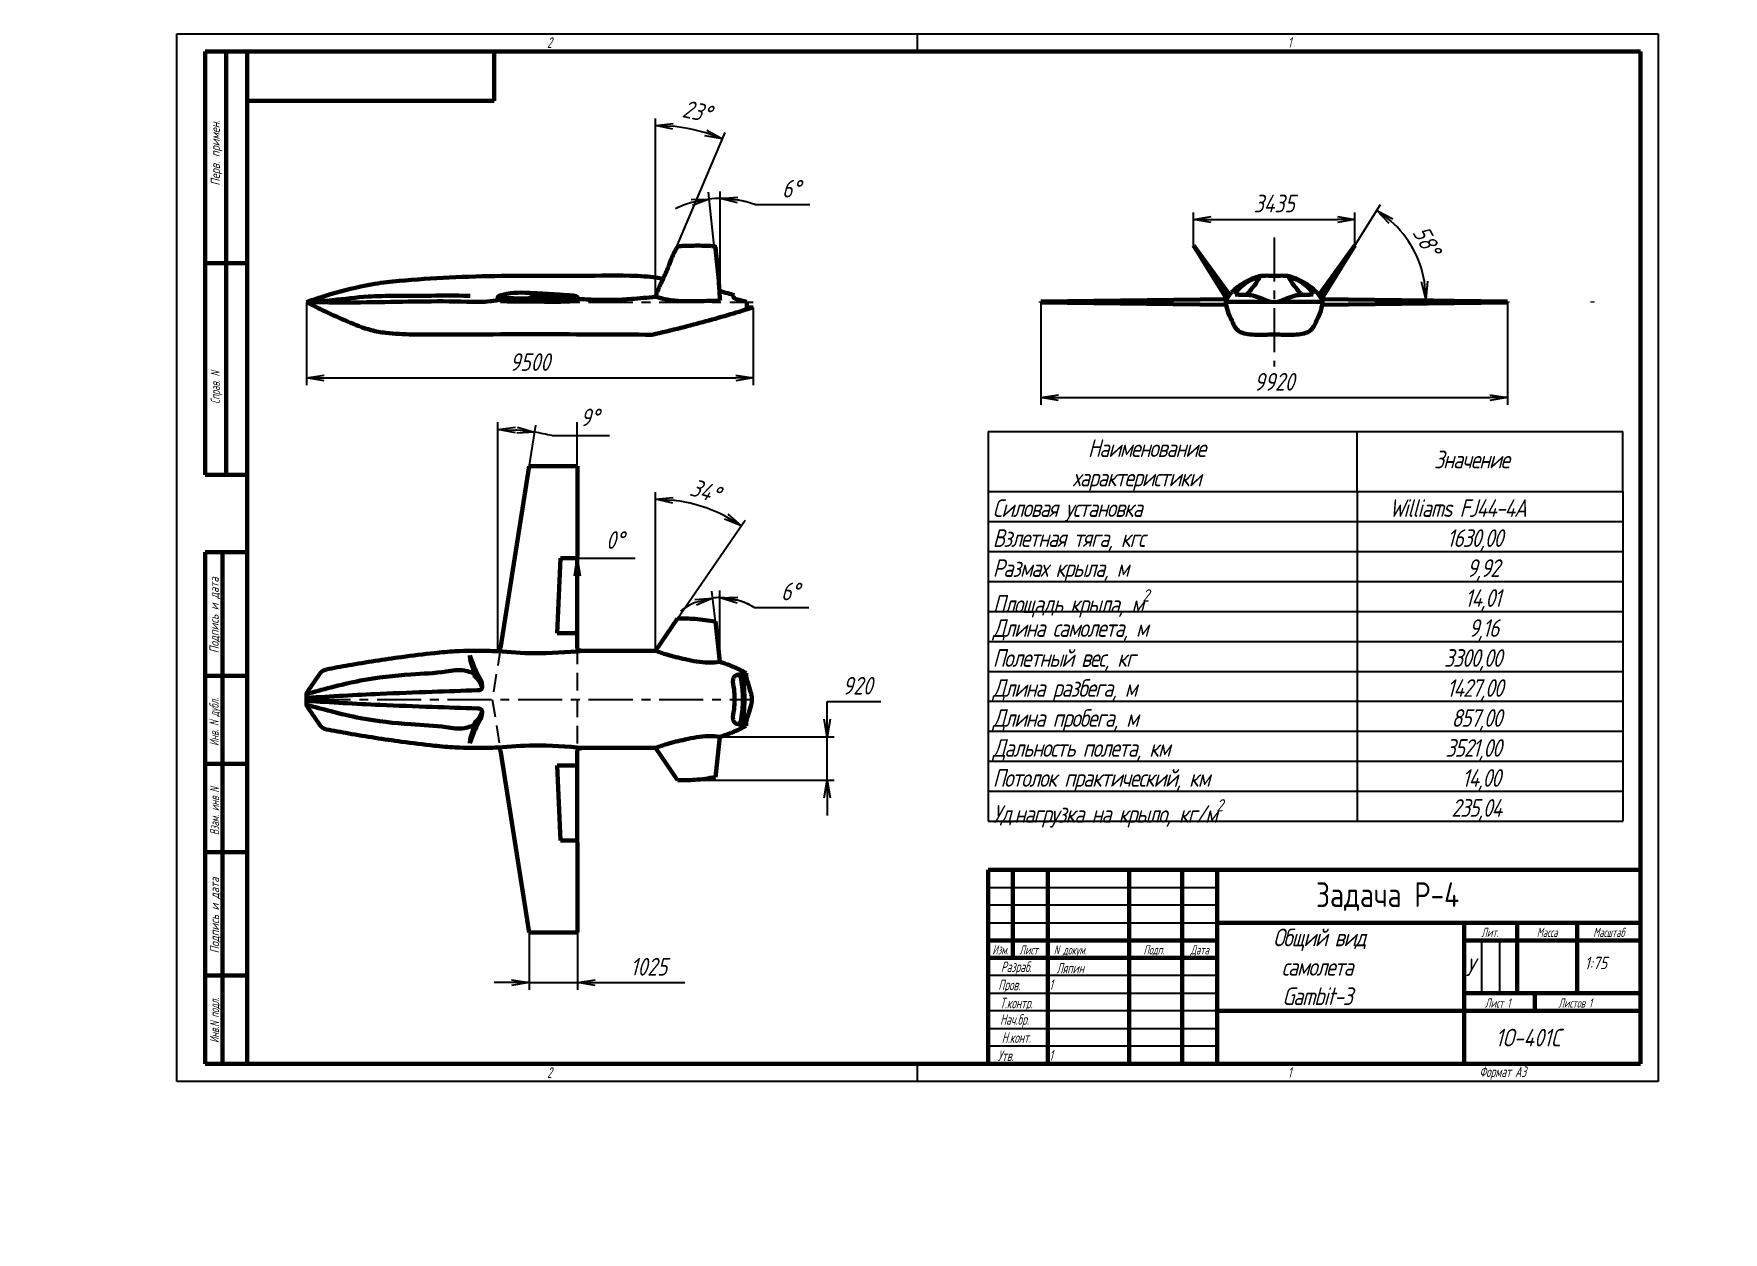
# Model space of a CAD drawing. Header units: millimetres. Extents: x -985956116104 to 1932156, y -552630487266 to 633586.
# Drawn here: x 6009.3 to 6488.3, y 31333.2 to 31673 of the extents above; entities that cross this region are included whole.
import ezdxf
from ezdxf.enums import TextEntityAlignment as Align

# ---------------------------------------------------------------- set-up
doc = ezdxf.new("R2010")
doc.units = ezdxf.units.MM
doc.linetypes.add('CENTER', pattern=[2, 1.25, -0.25, 0.25, -0.25])
doc.linetypes.add('DASHED', pattern=[0.75, 0.5, -0.25])
for name, color, linetype, lineweight in [('_axes (Оси)', 6, 'CENTER', 30), ('_basic (Основной)', 4, 'Continuous', 60), ('_contour (Тонкий)', 7, 'Continuous', 30), ('_inscription (Знаки)', 30, 'Continuous', 80), ('_invisible (Невидимый)', 1, 'DASHED', 30), ('_remote (Тонкий)', 9, 'Continuous', 30), ('_text (Надписи)', 2, 'Continuous', 30)]:
    doc.layers.add(name, color=color, linetype=linetype, lineweight=lineweight)
doc.styles.add('ESKD', font='eskd.shx', dxfattribs={"oblique": 15, "height": 5})
doc.dimstyles.new('ESKD', dxfattribs={"dimtxt": 5, "dimasz": 5, "dimexe": 2, "dimexo": 0, "dimgap": 2, "dimtad": 1, "dimtoh": 1, "dimzin": 12, "dimdsep": 46, "dimtxsty": 'ESKD', "dimblk1": 'OPEN', "dimblk2": 'OPEN', "dimsah": 1, "dimcen": 5, "dimclrd": 256, "dimclre": 256, "dimclrt": 2, "dimadec": 0, "dimazin": 0, "dimtfac": 1, "dimtmove": 0, "dimatfit": 3, "dimldrblk": 'OPEN', "dimfxl": 1, "dimtolj": 1, "dimtzin": 12, "dimlwd": -1, "dimlwe": -1, "dimarcsym": 0})

# ---------------------------------------------------------------- blocks, each defined once
blk = doc.blocks.new('_OPEN')
at = {"color": 0, "linetype": 'ByBlock'}
for p, q in [((-1, 0.167), (0, 0)), ((0, 0), (-1, -0.167)), ((0, 0), (-1, 0))]:
    blk.add_line(p, q, dxfattribs=at)
blk = doc.blocks.new('*D217')
at = {"layer": '_contour (Тонкий)', "transparency": 16777216}
for p, q in [((6163.38, 31547.22), (6163.38, 31522.28)), ((6163.38, 31524.28), (6163.38, 31526.28)), ((6163.38, 31524.28), (6179.74, 31524.28))]:
    blk.add_line(p, q, dxfattribs=at)
for start, end in [(90.0016, 270.0008), (269.9992, 89.9984), (90, 90)]:
    blk.add_arc((6163.38, 31524.28), 0.00000000183, start, end, dxfattribs=at)
at = {"layer": '_contour (Тонкий)', "transparency": 16777216, "xscale": 5, "yscale": 5, "zscale": 5}
for rotation in [90.00040514235904, 89.99959485764096]:
    blk.add_blockref('_OPEN', (6163.38, 31524.28), dxfattribs=dict(at, rotation=rotation))
at = {"layer": '_contour (Тонкий)', "color": 2, "transparency": 16777216, "insert": (6174.06, 31529.44), "char_height": 5, "attachment_point": 5, "style": 'ESKD'}
blk.add_mtext('\\A1;0%%d', dxfattribs=at)
blk = doc.blocks.new('*D218')
at = {"layer": '_contour (Тонкий)', "transparency": 16777216}
for p, q in [((6140.86, 31497.95), (6140.86, 31562.83)), ((6141.58, 31498.79), (6151.6, 31561.98)), ((6156.19, 31559.04), (6172.55, 31559.04))]:
    blk.add_line(p, q, dxfattribs=at)
for start, end in [(85.3004, 85.6968), (76.6941, 80.9972)]:
    blk.add_arc((6140.86, 31494.24), 66.59, start, end, dxfattribs=at)
at = {"layer": '_contour (Тонкий)', "transparency": 16777216, "xscale": 5, "yscale": 5, "zscale": 5}
for p, rotation in [((6140.86, 31560.83), 177.8484128409554), ((6151.28, 31560.01), 353.1488367335483)]:
    blk.add_blockref('_OPEN', p, dxfattribs=dict(at, rotation=rotation))
at = {"layer": '_contour (Тонкий)', "color": 2, "transparency": 16777216, "insert": (6166.87, 31564.21), "char_height": 5, "attachment_point": 5, "style": 'ESKD'}
blk.add_mtext('\\A1;9%%d', dxfattribs=at)
blk = doc.blocks.new('*D219')
at = {"layer": '_contour (Тонкий)', "transparency": 16777216}
for p, q in [((6185.55, 31601.52), (6185.55, 31648.99)), ((6186.77, 31601.28), (6205.3, 31644.98))]:
    blk.add_line(p, q, dxfattribs=at)
blk.add_arc((6185.55, 31598.39), 48.6, 72.9261, 84.1028, dxfattribs=at)
at = {"layer": '_contour (Тонкий)', "transparency": 16777216, "xscale": 5, "yscale": 5, "zscale": 5}
for p, rotation in [((6185.55, 31646.99), 177.051391030874), ((6204.52, 31643.14), 339.9774989524597)]:
    blk.add_blockref('_OPEN', p, dxfattribs=dict(at, rotation=rotation))
at = {"layer": '_contour (Тонкий)', "color": 2, "transparency": 16777216, "insert": (6197.25, 31651), "char_height": 5, "attachment_point": 5, "rotation": 347.4613, "style": 'ESKD'}
blk.add_mtext('\\A1;23%%d', dxfattribs=at)
blk = doc.blocks.new('*D220')
at = {"layer": '_contour (Тонкий)', "transparency": 16777216}
for p, q in [((6203.64, 31599.35), (6200.54, 31628.1)), ((6203.85, 31599.36), (6203.85, 31628.28)), ((6213.7, 31624.55), (6229.33, 31624.55))]:
    blk.add_line(p, q, dxfattribs=at)
for start, end in [(106.0581, 115.9646), (90, 96.1516), (70.112, 90), (70.187, 80.0935)]:
    blk.add_arc((6203.85, 31597.33), 28.95, start, end, dxfattribs=at)
at = {"layer": 'Defpoints', "color": 0, "transparency": 16777216}
for p in [(6201.78, 31626.21), (6203.64, 31599.35), (6203.85, 31599.36), (6203.85, 31597.33)]:
    blk.add_point(p, dxfattribs=at)
at = {"layer": '_contour (Тонкий)', "transparency": 16777216, "xscale": 5, "yscale": 5, "zscale": 5}
for p, rotation in [((6200.75, 31626.11), 11.10482614831638), ((6203.85, 31626.28), 175.0467579826774)]:
    blk.add_blockref('_OPEN', p, dxfattribs=dict(at, rotation=rotation))
at = {"layer": '_contour (Тонкий)', "color": 2, "transparency": 16777216, "insert": (6224.02, 31629.05), "char_height": 5, "attachment_point": 5, "style": 'ESKD'}
blk.add_mtext('\\A1;6°', dxfattribs=at)
blk = doc.blocks.new('*D341')
at = {"layer": '_contour (Тонкий)', "transparency": 16777216}
for p, q in [((7032.97, 31540.06), (7032.97, 31515.12)), ((7032.97, 31517.12), (7032.97, 31519.12)), ((7032.97, 31517.12), (7049.34, 31517.12))]:
    blk.add_line(p, q, dxfattribs=at)
for start, end in [(90.0016, 270.0008), (269.9992, 89.9984), (90, 90)]:
    blk.add_arc((7032.97, 31517.12), 0.00000000183, start, end, dxfattribs=at)
at = {"layer": '_contour (Тонкий)', "transparency": 16777216, "xscale": 5, "yscale": 5, "zscale": 5}
for rotation in [90.00040514235904, 89.99959485764096]:
    blk.add_blockref('_OPEN', (7032.97, 31517.12), dxfattribs=dict(at, rotation=rotation))
at = {"layer": '_contour (Тонкий)', "color": 2, "transparency": 16777216, "insert": (7043.66, 31522.29), "char_height": 5, "attachment_point": 5, "style": 'ESKD'}
blk.add_mtext('\\A1;0%%d', dxfattribs=at)
blk = doc.blocks.new('*D683')
at = {"layer": '_contour (Тонкий)', "transparency": 16777216}
for p, q in [((6086.59, 31596.93), (6086.59, 31573.4)), ((6213.28, 31595.4), (6213.28, 31573.4)), ((6091.59, 31575.4), (6208.28, 31575.4))]:
    blk.add_line(p, q, dxfattribs=at)
at = {"layer": 'Defpoints', "color": 0, "transparency": 16777216}
for p in [(6086.59, 31596.93), (6213.28, 31595.4), (6213.28, 31575.4)]:
    blk.add_point(p, dxfattribs=at)
at = {"layer": '_contour (Тонкий)', "transparency": 16777216, "xscale": 5, "yscale": 5, "zscale": 5, "rotation": 180}
blk.add_blockref('_OPEN', (6086.59, 31575.4), dxfattribs=at)
at = {"layer": '_contour (Тонкий)', "transparency": 16777216, "xscale": 5, "yscale": 5, "zscale": 5}
blk.add_blockref('_OPEN', (6213.28, 31575.4), dxfattribs=at)
at = {"layer": '_contour (Тонкий)', "color": 2, "transparency": 16777216, "insert": (6149.93, 31579.9), "char_height": 5, "attachment_point": 5, "style": 'ESKD'}
blk.add_mtext('\\A1;9500', dxfattribs=at)
blk = doc.blocks.new('*D684')
at = {"layer": '_contour (Тонкий)', "transparency": 16777216}
for p, q in [((6149.76, 31418.16), (6149.76, 31401.98)), ((6163.43, 31418.19), (6163.43, 31401.98)), ((6144.76, 31403.98), (6139.76, 31403.98)), ((6149.76, 31403.98), (6163.43, 31403.98)), ((6168.43, 31403.98), (6193.87, 31403.98))]:
    blk.add_line(p, q, dxfattribs=at)
at = {"layer": 'Defpoints', "color": 0, "transparency": 16777216}
for p in [(6149.76, 31418.16), (6163.43, 31418.19), (6163.43, 31403.98)]:
    blk.add_point(p, dxfattribs=at)
at = {"layer": '_contour (Тонкий)', "transparency": 16777216, "xscale": 5, "yscale": 5, "zscale": 5}
blk.add_blockref('_OPEN', (6149.76, 31403.98), dxfattribs=at)
at = {"layer": '_contour (Тонкий)', "transparency": 16777216, "xscale": 5, "yscale": 5, "zscale": 5, "rotation": 180}
blk.add_blockref('_OPEN', (6163.43, 31403.98), dxfattribs=at)
at = {"layer": '_contour (Тонкий)', "color": 2, "transparency": 16777216, "insert": (6183.65, 31408.48), "char_height": 5, "attachment_point": 5, "style": 'ESKD'}
blk.add_mtext('\\A1;1025', dxfattribs=at)
blk = doc.blocks.new('*D685')
at = {"layer": '_contour (Тонкий)', "transparency": 16777216}
for p, q in [((6294.83, 31596.82), (6294.83, 31567.81)), ((6427.07, 31596.82), (6427.07, 31567.81)), ((6299.83, 31569.81), (6422.07, 31569.81))]:
    blk.add_line(p, q, dxfattribs=at)
at = {"layer": 'Defpoints', "color": 0, "transparency": 16777216}
for p in [(6294.83, 31596.82), (6427.07, 31596.82), (6427.07, 31569.81)]:
    blk.add_point(p, dxfattribs=at)
at = {"layer": '_contour (Тонкий)', "transparency": 16777216, "xscale": 5, "yscale": 5, "zscale": 5, "rotation": 180}
blk.add_blockref('_OPEN', (6294.83, 31569.81), dxfattribs=at)
at = {"layer": '_contour (Тонкий)', "transparency": 16777216, "xscale": 5, "yscale": 5, "zscale": 5}
blk.add_blockref('_OPEN', (6427.07, 31569.81), dxfattribs=at)
at = {"layer": '_contour (Тонкий)', "color": 2, "transparency": 16777216, "insert": (6360.95, 31574.31), "char_height": 5, "attachment_point": 5, "style": 'ESKD'}
blk.add_mtext('\\A1;9920', dxfattribs=at)
blk = doc.blocks.new('*D686')
at = {"layer": '_contour (Тонкий)', "transparency": 16777216}
for p, q in [((6234.19, 31478.65), (6234.19, 31483.65)), ((6234.19, 31483.65), (6249.46, 31483.65)), ((6203.82, 31473.65), (6236.19, 31473.65)), ((6234.19, 31461.37), (6234.19, 31473.65)), ((6191.82, 31461.37), (6236.19, 31461.37)), ((6234.19, 31456.37), (6234.19, 31451.37))]:
    blk.add_line(p, q, dxfattribs=at)
at = {"layer": 'Defpoints', "color": 0, "transparency": 16777216}
for p in [(6203.82, 31473.65), (6234.19, 31473.65), (6191.82, 31461.37)]:
    blk.add_point(p, dxfattribs=at)
at = {"layer": '_contour (Тонкий)', "transparency": 16777216, "xscale": 5, "yscale": 5, "zscale": 5}
for p, rotation in [((6234.19, 31473.65), 270), ((6234.19, 31461.37), 90)]:
    blk.add_blockref('_OPEN', p, dxfattribs=dict(at, rotation=rotation))
at = {"layer": '_contour (Тонкий)', "color": 2, "transparency": 16777216, "insert": (6242.83, 31488.15), "char_height": 5, "attachment_point": 5, "style": 'ESKD'}
blk.add_mtext('\\A1;920', dxfattribs=at)
blk = doc.blocks.new('*D687')
at = {"layer": '_contour (Тонкий)', "transparency": 16777216}
for p, q in [((6185.55, 31514.58), (6185.55, 31543.01)), ((6191.82, 31507.19), (6211, 31535.12))]:
    blk.add_line(p, q, dxfattribs=at)
blk.add_arc((6185.55, 31498.04), 42.97, 62.202, 83.3295, dxfattribs=at)
at = {"layer": 'Defpoints', "color": 0, "transparency": 16777216}
for p in [(6202.32, 31537.6), (6185.55, 31514.58), (6191.82, 31507.19), (6185.55, 31498.04), (6185.55, 31498.04)]:
    blk.add_point(p, dxfattribs=at)
at = {"layer": '_contour (Тонкий)', "transparency": 16777216, "xscale": 5, "yscale": 5, "zscale": 5}
for p, rotation in [((6185.55, 31541.01), 176.664755115369), ((6209.86, 31533.47), 328.8667090863129)]:
    blk.add_blockref('_OPEN', p, dxfattribs=dict(at, rotation=rotation))
at = {"layer": '_contour (Тонкий)', "color": 2, "transparency": 16777216, "insert": (6199.61, 31543.38), "char_height": 5, "attachment_point": 5, "rotation": 342.7657, "style": 'ESKD'}
blk.add_mtext('\\A1;34°', dxfattribs=at)
blk = doc.blocks.new('*D688')
at = {"layer": '_contour (Тонкий)', "transparency": 16777216}
for p, q in [((6202.52, 31506.32), (6201.54, 31514.98)), ((6203.82, 31509.45), (6203.82, 31515.11)), ((6213.43, 31510.37), (6229.06, 31510.37))]:
    blk.add_line(p, q, dxfattribs=at)
for start, end in [(90, 96.4808), (58.1211, 90), (58.431, 74.2155), (112.2653, 128.0497)]:
    blk.add_arc((6203.82, 31494.91), 18.21, start, end, dxfattribs=at)
at = {"layer": 'Defpoints', "color": 0, "transparency": 16777216}
for p in [(6202.45, 31513.06), (6203.82, 31509.45), (6202.52, 31506.32), (6203.82, 31494.91), (6203.82, 31494.91)]:
    blk.add_point(p, dxfattribs=at)
at = {"layer": '_contour (Тонкий)', "transparency": 16777216, "xscale": 5, "yscale": 5, "zscale": 5}
for p, rotation in [((6201.76, 31513), 14.37300860072136), ((6203.82, 31513.11), 172.1077539613863)]:
    blk.add_blockref('_OPEN', p, dxfattribs=dict(at, rotation=rotation))
at = {"layer": '_contour (Тонкий)', "color": 2, "transparency": 16777216, "insert": (6223.75, 31514.87), "char_height": 5, "attachment_point": 5, "style": 'ESKD'}
blk.add_mtext('\\A1;6°', dxfattribs=at)
blk = doc.blocks.new('*D712')
at = {"layer": '_contour (Тонкий)', "transparency": 16777216}
for p, q in [((6383.86, 31612.92), (6391.12, 31624.56)), ((6393.49, 31597.78), (6405.98, 31597.78))]:
    blk.add_line(p, q, dxfattribs=at)
blk.add_arc((6374.4, 31597.78), 29.58, 9.6978, 48.3275, dxfattribs=at)
at = {"layer": 'Defpoints', "color": 0, "transparency": 16777216}
for p in [(6383.86, 31612.92), (6402.31, 31607.57), (6374.4, 31597.78), (6374.4, 31597.78), (6393.49, 31597.78)]:
    blk.add_point(p, dxfattribs=at)
at = {"layer": '_contour (Тонкий)', "transparency": 16777216, "xscale": 5, "yscale": 5, "zscale": 5}
for p, rotation in [((6390.06, 31622.87), 143.1764021707208), ((6403.98, 31597.78), 274.8489053676427)]:
    blk.add_blockref('_OPEN', p, dxfattribs=dict(at, rotation=rotation))
at = {"layer": '_contour (Тонкий)', "color": 2, "transparency": 16777216, "insert": (6404.2, 31614.3), "char_height": 5, "attachment_point": 5, "rotation": 299.0127, "style": 'ESKD'}
blk.add_mtext('\\A1;58°', dxfattribs=at)
blk = doc.blocks.new('*D713')
at = {"layer": '_contour (Тонкий)', "transparency": 16777216}
for p, q in [((6338.05, 31612.92), (6338.05, 31622.34)), ((6383.86, 31612.92), (6383.86, 31622.34)), ((6343.05, 31620.34), (6378.86, 31620.34))]:
    blk.add_line(p, q, dxfattribs=at)
at = {"layer": 'Defpoints', "color": 0, "transparency": 16777216}
for p in [(6383.86, 31620.34), (6338.05, 31612.92), (6383.86, 31612.92)]:
    blk.add_point(p, dxfattribs=at)
at = {"layer": '_contour (Тонкий)', "transparency": 16777216, "xscale": 5, "yscale": 5, "zscale": 5, "rotation": 180}
blk.add_blockref('_OPEN', (6338.05, 31620.34), dxfattribs=at)
at = {"layer": '_contour (Тонкий)', "transparency": 16777216, "xscale": 5, "yscale": 5, "zscale": 5}
blk.add_blockref('_OPEN', (6383.86, 31620.34), dxfattribs=at)
at = {"layer": '_contour (Тонкий)', "color": 2, "transparency": 16777216, "insert": (6360.95, 31624.84), "char_height": 5, "attachment_point": 5, "style": 'ESKD'}
blk.add_mtext('\\A1;3435', dxfattribs=at)

msp = doc.modelspace()

# ---------------------------------------------------------------- linework, layer by layer
at = {"layer": '_axes (Оси)', "ltscale": 10, "transparency": 33554687}
for p, q in [((6360.952, 31615.206), (6360.952, 31578.649)), ((6086.588, 31596.927), (6213.279, 31596.927)), ((6086.588, 31484.279), (6212.897, 31484.279))]:
    msp.add_line(p, q, dxfattribs=at)
at = {"layer": '_basic (Основной)', "transparency": 33554687}
for p, q in [((6057.824, 31667.965), (6069.824, 31667.965)), ((6057.824, 31547.965), (6057.824, 31667.965)), ((6063.824, 31667.965), (6063.824, 31547.965)), ((6069.824, 31380.965), (6069.824, 31667.965)), ((6069.824, 31667.965), (6464.824, 31667.965)), ((6139.824, 31653.965), (6139.824, 31667.965)), ((6464.824, 31667.965), (6464.824, 31380.965)), ((6069.824, 31653.965), (6139.824, 31653.965)), ((6347.502, 31597.776), (6338.046, 31612.924)), ((6348.241, 31598.932), (6338.046, 31612.924)), ((6373.664, 31598.932), (6383.859, 31612.924)), ((6374.403, 31597.776), (6383.859, 31612.924)), ((6057.824, 31607.965), (6069.824, 31607.965)), ((6149.872, 31597.892), (6140.772, 31598.123)), ((6211.408, 31596.967), (6211.408, 31595.401)), ((6211.408, 31595.401), (6213.279, 31595.401)), ((6347.502, 31597.776), (6294.835, 31597.062)), ((6294.835, 31597.062), (6294.835, 31596.824)), ((6347.366, 31596.11), (6294.835, 31596.824)), ((6319.004, 31597.062), (6319.007, 31596.824)), ((6374.403, 31597.776), (6427.07, 31597.062)), ((6374.538, 31596.11), (6427.07, 31596.824)), ((6427.07, 31597.062), (6427.073, 31596.825)), ((6451.239, 31597.062), (6451.236, 31596.824)), ((6141.584, 31498.788), (6149.761, 31550.397)), ((6149.761, 31550.397), (6163.429, 31550.397)), ((6163.429, 31550.397), (6163.331, 31499.275)), ((6057.824, 31547.965), (6069.824, 31547.965)), ((6069.824, 31525.965), (6057.824, 31525.965)), ((6057.824, 31380.965), (6057.824, 31525.965)), ((6062.824, 31525.965), (6062.824, 31380.965)), ((6157.68, 31503.025), (6158.646, 31524.287)), ((6158.646, 31524.287), (6163.379, 31524.278)), ((6185.545, 31498.04), (6191.823, 31507.186)), ((6163.338, 31503.025), (6157.68, 31503.025)), ((6202.521, 31506.324), (6203.818, 31494.906)), ((6164.953, 31498.04), (6185.545, 31498.04)), ((6057.824, 31490.965), (6069.824, 31490.965)), ((6086.964, 31486.625), (6090.293, 31491.415)), ((6086.964, 31481.933), (6090.293, 31477.143)), ((6202.521, 31462.234), (6203.818, 31473.652)), ((6141.584, 31469.77), (6149.761, 31418.161)), ((6163.429, 31418.161), (6163.331, 31469.283)), ((6164.953, 31470.518), (6185.545, 31470.518)), ((6185.545, 31470.518), (6191.823, 31461.372)), ((6069.824, 31465.965), (6057.824, 31465.965)), ((6163.338, 31465.533), (6157.68, 31465.533)), ((6157.68, 31465.533), (6158.646, 31444.271)), ((6057.824, 31440.965), (6069.824, 31440.965)), ((6158.646, 31444.271), (6163.379, 31444.28)), ((6344.824, 31380.965), (6344.824, 31435.965)), ((6149.761, 31418.161), (6163.429, 31418.161)), ((6069.824, 31405.965), (6057.824, 31405.965)), ((6057.824, 31380.965), (6069.824, 31380.965)), ((6464.824, 31380.965), (6069.824, 31380.965))]:
    msp.add_line(p, q, dxfattribs=at)
at = {"layer": '_basic (Основной)', "linetype": 'Continuous', "transparency": 33554687}
for p, q in [((6279.824, 31435.965), (6464.824, 31435.965)), ((6279.824, 31380.965), (6279.824, 31435.965)), ((6286.824, 31410.965), (6286.824, 31435.965)), ((6296.824, 31435.965), (6296.824, 31380.965)), ((6319.824, 31380.965), (6319.824, 31435.965)), ((6334.824, 31435.965), (6334.824, 31380.965)), ((6464.824, 31420.965), (6344.824, 31420.965)), ((6414.824, 31420.965), (6414.824, 31380.965)), ((6429.824, 31420.965), (6429.824, 31400.965)), ((6446.824, 31400.965), (6446.824, 31420.965)), ((6344.824, 31415.965), (6279.824, 31415.965)), ((6414.824, 31415.965), (6464.824, 31415.965)), ((6279.824, 31410.965), (6344.824, 31410.965)), ((6464.824, 31400.965), (6414.824, 31400.965)), ((6434.824, 31395.965), (6434.824, 31400.965)), ((6344.824, 31395.965), (6464.824, 31395.965))]:
    msp.add_line(p, q, dxfattribs=at)
at = {"layer": '_basic (Основной)', "transparency": 33554687}
for points, start_tangent, end_tangent in [([(6191.606, 31612.324), (6191.735, 31612.498), (6192.064, 31612.678), (6192.49, 31612.756), (6193.245, 31612.816)], (0.0072586, 0.0113902), (0.0133298, 0.0008556)), ([(6193.245, 31612.816), (6196.287, 31612.894), (6201.195, 31612.817), (6202.192, 31612.756)], (0.0133262, 0.0004088), (0.0133058, -0.0008612)), ([(6202.192, 31612.756), (6202.28, 31612.744), (6202.42, 31612.681), (6202.555, 31612.442), (6202.616, 31612.061), (6203.257, 31605.771)], (0.0132621, -0.0011849), (0.0013786, -0.0133277)), ([(6185.548, 31598.394), (6186.813, 31601.627), (6187.733, 31603.548), (6189.173, 31606.927), (6190.973, 31611.157), (6191.606, 31612.324)], (0.0045411, 0.0125547), (0.0064888, 0.0116566)), ([(6086.588, 31596.927), (6090.578, 31598.24), (6101.968, 31601.306), (6105.957, 31602.06), (6112.842, 31602.911), (6127.082, 31603.862), (6141.858, 31604.326), (6166.34, 31604.374), (6182.429, 31604.204), (6185.665, 31603.888), (6187.733, 31603.548)], (0.0126451, 0.0042251), (0.0131345, -0.0023195)), ([(6203.257, 31605.771), (6203.532, 31602.089), (6203.855, 31597.325)], (0.0010151, -0.0132947), (0.000875, -0.0133047)), ([(6360.952, 31604.349), (6358.746, 31604.396), (6357.169, 31604.314), (6355.338, 31603.805), (6352.976, 31602.741), (6351.103, 31601.546), (6349.438, 31600.237), (6348.881, 31599.693)], (-0.0133078, 0.0003865), (-0.0094102, -0.0094586)), ([(6349.889, 31599.017), (6350.323, 31599.766), (6351.901, 31601.539), (6353.774, 31602.82), (6356.87, 31603.983)], (0.0064351, 0.011696), (0.0128312, 0.0039545)), ([(6356.87, 31603.983), (6356.338, 31603.076), (6355.245, 31601.526), (6353.577, 31599.549), (6353.026, 31598.976)], (-0.0066046, -0.01159), (-0.0093108, -0.0095463)), ([(6360.952, 31604.349), (6363.159, 31604.396), (6364.735, 31604.314), (6366.567, 31603.805), (6368.929, 31602.741), (6370.801, 31601.546), (6372.467, 31600.237), (6373.023, 31599.693)], (0.0133078, 0.0003865), (0.0094102, -0.0094586)), ([(6372.015, 31599.017), (6371.582, 31599.766), (6370.004, 31601.539), (6368.131, 31602.82), (6365.034, 31603.983)], (-0.0064351, 0.011696), (-0.0128312, 0.0039545)), ([(6365.034, 31603.983), (6365.567, 31603.076), (6366.66, 31601.526), (6368.328, 31599.549), (6368.879, 31598.976)], (0.0066046, -0.01159), (0.0093108, -0.0095463)), ([(6087.085, 31596.918), (6093.999, 31597.465), (6104.044, 31598.468), (6111.91, 31598.665), (6120.602, 31598.715), (6131.119, 31598.715), (6133.045, 31598.687)], (0.0133011, 0.0009312), (0.0133316, -0.0002145)), ([(6141.322, 31597.51), (6140.966, 31597.698), (6140.774, 31598.161), (6141.077, 31598.584), (6141.901, 31598.881)], (-0.0126543, 0.0047526), (0.0131356, 0.0027124)), ([(6141.901, 31598.881), (6143.379, 31599.223), (6151.943, 31599.408), (6158.279, 31599.027), (6162.178, 31598.746), (6163.184, 31598.5), (6163.513, 31598.2), (6163.564, 31597.792)], (0.012959, 0.0032166), (-0.0003051, -0.0140792)), ([(6149.872, 31597.892), (6149.896, 31598.154), (6150.383, 31598.294), (6151.31, 31598.324), (6153.977, 31598.375), (6157.617, 31598.396), (6161.135, 31598.199), (6163.564, 31597.792)], (-0.0008663, 0.0149123), (0.0131068, -0.0024815)), ([(6163.564, 31597.792), (6168.378, 31597.553), (6178.741, 31597.799), (6185.548, 31598.394)], (0.0133123, -0.0007878), (0.0132714, 0.0012737)), ([(6185.548, 31598.394), (6189.925, 31597.45), (6197.772, 31597.177), (6203.855, 31597.325)], (0.0129754, -0.0032363), (0.013308, 0.0003363)), ([(6203.677, 31600.004), (6206.018, 31599.411), (6207.979, 31598.84)], (0.0129576, -0.0031547), (0.0127745, -0.0038275)), ([(6207.979, 31598.84), (6207.713, 31598.668), (6207.609, 31598.399), (6207.756, 31598.087), (6208.429, 31597.775), (6211.408, 31596.967)], (-0.012341, -0.0058464), (0.0126166, -0.003504)), ([(6348.881, 31599.693), (6348.445, 31599.194), (6347.74, 31598.142), (6347.473, 31597.705), (6347.35, 31597.45), (6347.267, 31597.241), (6347.248, 31597.171), (6347.238, 31597.018)], (-0.0090439, -0.0098324), (-0.0000059, -0.0134333)), ([(6359.888, 31596.934), (6357.186, 31597.972), (6354.879, 31598.741), (6353.005, 31598.977), (6352.039, 31598.997), (6349.889, 31599.017)], (-0.0124356, 0.0047622), (-0.013335, 0.0001234)), ([(6362.017, 31596.934), (6364.719, 31597.972), (6367.026, 31598.741), (6368.9, 31598.977), (6369.866, 31598.997), (6372.015, 31599.017)], (0.0124356, 0.0047622), (0.013335, 0.0001234)), ([(6373.023, 31599.693), (6373.46, 31599.194), (6374.164, 31598.142), (6374.431, 31597.705), (6374.554, 31597.45), (6374.638, 31597.241), (6374.657, 31597.171), (6374.666, 31597.018)], (0.0090439, -0.0098324), (0.0000059, -0.0134333)), ([(6086.588, 31596.927), (6091.106, 31596.846), (6105.545, 31596.87), (6132.014, 31597.023), (6137.86, 31597.048), (6141.322, 31597.51)], (0.0133305, -0.0002658), (0.013194, 0.0020903)), ([(6086.588, 31596.927), (6091.945, 31594.239), (6098.248, 31591.394), (6104.917, 31588.955), (6109.066, 31588.183), (6116.752, 31587.736), (6135.271, 31587.733), (6169.608, 31587.731), (6184.584, 31587.649)], (0.01187, -0.0060854), (0.0133329, -0.0000774)), ([(6141.322, 31597.51), (6142.307, 31597.254), (6144.923, 31597.049), (6149.512, 31597.049), (6158.589, 31597.023), (6162.076, 31597.126), (6163.281, 31597.433), (6163.564, 31597.792)], (0.0128483, -0.0036629), (0.007588, 0.0114414)), ([(6149.872, 31597.892), (6149.907, 31597.753), (6150.083, 31597.676), (6150.798, 31597.61), (6152.348, 31597.588), (6155.857, 31597.577), (6158.98, 31597.588), (6161.949, 31597.643), (6163.564, 31597.792)], (0.0012693, -0.0145148), (0.0132678, 0.0014042)), ([(6213.279, 31595.401), (6206.837, 31593.463), (6192.766, 31589.602), (6184.584, 31587.649)], (-0.0127585, -0.0038719), (-0.0129853, -0.0030296)), ([(6360.952, 31587.72), (6358.903, 31587.663), (6355.94, 31587.644), (6353.505, 31587.833), (6351.448, 31588.38), (6350.089, 31589.511), (6348.937, 31591.643), (6347.767, 31594.34), (6347.238, 31597.018)], (-0.0133227, -0.0003795), (-0.0018729, 0.0133128)), ([(6360.952, 31596.927), (6347.238, 31597.018)], (-0.013333, 0.0000884), (-0.013333, 0.0000884)), ([(6360.952, 31587.72), (6363.002, 31587.663), (6365.965, 31587.644), (6368.4, 31587.833), (6370.457, 31588.38), (6371.816, 31589.511), (6372.968, 31591.643), (6374.138, 31594.34), (6374.666, 31597.018)], (0.0133227, -0.0003795), (0.0018729, 0.0133128)), ([(6360.952, 31596.927), (6374.666, 31597.018)], (0.013333, 0.0000884), (0.013333, 0.0000884)), ([(6191.823, 31507.186), (6196.71, 31507.083), (6202.521, 31506.324)], (0.0133553, 0.0000493), (0.0131911, -0.002122)), ([(6092.197, 31492.778), (6098.563, 31493.945), (6113.574, 31496.277), (6122.846, 31497.412), (6128.879, 31497.916), (6137.867, 31498.011), (6140.863, 31497.948)], (0.0131069, 0.0024479), (0.0133285, -0.0003012)), ([(6140.863, 31497.948), (6141.141, 31498.058), (6141.584, 31498.788)], (0.0131022, 0.0040809), (0.0048894, 0.0137975)), ([(6140.863, 31497.948), (6151.103, 31497.334), (6164.953, 31498.04)], (0.013308, -0.0011119), (0.0133179, 0.0011036)), ([(6163.331, 31499.275), (6163.363, 31498.811), (6163.713, 31498.326), (6164.397, 31498.104), (6164.953, 31498.04)], (-0.0004232, -0.0135429), (0.0131781, -0.0013064)), ([(6185.545, 31498.04), (6188.714, 31496.97), (6193.984, 31495.664), (6200.498, 31494.695), (6203.818, 31494.906)], (0.0125789, -0.0044693), (0.0133202, 0.0013187)), ([(6086.619, 31485.793), (6093.458, 31487.634), (6101.942, 31489.589), (6116.215, 31491.341), (6126.209, 31492.161), (6131.349, 31492.456), (6133.192, 31491.956), (6134.101, 31491.683)], (0.0128591, 0.0035255), (0.0127663, -0.0037812)), ([(6090.293, 31491.415), (6090.65, 31491.882), (6091.215, 31492.36), (6092.197, 31492.778)], (0.0077058, 0.0108965), (0.012748, 0.0043182)), ([(6135.08, 31486.869), (6135.674, 31486.901), (6136.24, 31487.236), (6136.372, 31487.986), (6136.275, 31488.993), (6135.483, 31490.745), (6132.91, 31496.692)], (0.0132508, -0.0004416), (-0.004682, 0.0123751)), ([(6134.101, 31491.683), (6133.829, 31492.891), (6133.101, 31495.164), (6132.91, 31496.692)], (-0.0025808, 0.0130956), (-0.0010512, 0.0133679)), ([(6203.818, 31494.906), (6207.371, 31493.634), (6211.272, 31491.746)], (0.0126807, -0.0041902), (0.011855, -0.0061582)), ([(6136.359, 31487.576), (6135.967, 31488.706), (6135.034, 31490.07), (6134.352, 31490.797), (6134.101, 31491.683)], (-0.0038747, 0.0128046), (-0.0021902, 0.0136637)), ([(6207.926, 31484.279), (6207.81, 31487.159), (6207.577, 31489.997), (6207.926, 31490.788), (6208.834, 31491.254), (6209.37, 31491.37), (6211.272, 31491.746)], (0.0001595, 0.0133518), (0.0131314, 0.0026102)), ([(6210.278, 31484.279), (6210.278, 31485.949), (6210.068, 31488.438), (6209.489, 31491.394)], (0.0001699, 0.0133336), (-0.0028901, 0.0130293)), ([(6210.743, 31484.279), (6210.697, 31486.647), (6210.464, 31489.067), (6209.986, 31491.491)], (-0.0000801, 0.0133338), (-0.002863, 0.0130337)), ([(6211.272, 31491.746), (6211.277, 31490.757), (6211.709, 31489.074), (6212.49, 31486.46), (6212.778, 31485.393), (6212.897, 31484.597), (6212.897, 31484.279)], (-0.0005373, -0.0134082), (-0.0002544, -0.013346)), ([(6086.588, 31484.279), (6086.588, 31485.115), (6086.588, 31485.606), (6086.964, 31486.625)], (0.0002331, 0.0132917), (0.0062527, 0.0122164)), ([(6086.588, 31484.279), (6086.588, 31483.443), (6086.588, 31482.952), (6086.964, 31481.933)], (0.0002331, -0.0132917), (0.0062527, -0.0122164)), ([(6135.08, 31486.869), (6122.206, 31486.415), (6107.459, 31485.849), (6086.593, 31484.702)], (-0.0133249, -0.0004699), (-0.0133102, -0.0007959)), ([(6135.08, 31481.689), (6122.206, 31482.143), (6107.459, 31482.709), (6086.593, 31483.856)], (-0.0133249, 0.0004699), (-0.0133102, 0.0007959)), ([(6207.926, 31484.279), (6207.81, 31481.399), (6207.577, 31478.561), (6207.926, 31477.769), (6208.834, 31477.304), (6209.37, 31477.188), (6211.272, 31476.812)], (0.0001595, -0.0133518), (0.0131314, -0.0026102)), ([(6210.278, 31484.279), (6210.278, 31482.609), (6210.068, 31480.12), (6209.489, 31477.164)], (0.0001699, -0.0133336), (-0.0028901, -0.0130293)), ([(6210.743, 31484.279), (6210.697, 31481.911), (6210.464, 31479.491), (6209.986, 31477.067)], (-0.0000801, -0.0133338), (-0.002863, -0.0130337)), ([(6211.272, 31476.812), (6211.277, 31477.801), (6211.709, 31479.484), (6212.49, 31482.097), (6212.778, 31483.165), (6212.897, 31483.961), (6212.897, 31484.279)], (-0.0005373, 0.0134082), (-0.0002544, 0.013346)), ([(6086.619, 31482.765), (6093.458, 31480.924), (6101.942, 31478.969), (6116.215, 31477.217), (6126.209, 31476.397), (6131.349, 31476.102), (6133.192, 31476.602), (6134.101, 31476.875)], (0.0128591, -0.0035255), (0.0127663, 0.0037812)), ([(6135.08, 31481.689), (6135.674, 31481.657), (6136.24, 31481.322), (6136.372, 31480.572), (6136.275, 31479.565), (6135.483, 31477.813), (6132.91, 31471.866)], (0.0132508, 0.0004416), (-0.004682, -0.0123751)), ([(6136.359, 31480.982), (6135.967, 31479.852), (6135.034, 31478.488), (6134.352, 31477.761), (6134.101, 31476.875)], (-0.0038747, -0.0128046), (-0.0021902, -0.0136637)), ([(6090.293, 31477.143), (6090.65, 31476.676), (6091.215, 31476.198), (6092.197, 31475.78)], (0.0077058, -0.0108965), (0.012748, -0.0043182)), ([(6092.197, 31475.78), (6098.563, 31474.613), (6113.574, 31472.281), (6122.846, 31471.146), (6128.879, 31470.642), (6137.867, 31470.547), (6140.863, 31470.61)], (0.0131069, -0.0024479), (0.0133285, 0.0003012)), ([(6134.101, 31476.875), (6133.829, 31475.667), (6133.101, 31473.394), (6132.91, 31471.866)], (-0.0025808, -0.0130956), (-0.0010512, -0.0133679)), ([(6185.545, 31470.518), (6188.714, 31471.588), (6193.984, 31472.894), (6200.498, 31473.863), (6203.818, 31473.652)], (0.0125789, 0.0044693), (0.0133202, -0.0013187)), ([(6203.818, 31473.652), (6207.371, 31474.924), (6211.272, 31476.812)], (0.0126807, 0.0041902), (0.011855, 0.0061582)), ([(6140.863, 31470.61), (6151.103, 31471.224), (6164.953, 31470.518)], (0.013308, 0.0011119), (0.0133179, -0.0011036)), ([(6140.863, 31470.61), (6141.141, 31470.5), (6141.584, 31469.77)], (0.0131022, -0.0040809), (0.0048894, -0.0137975)), ([(6163.331, 31469.283), (6163.363, 31469.747), (6163.713, 31470.231), (6164.397, 31470.454), (6164.953, 31470.518)], (-0.0004232, 0.0135429), (0.0131781, 0.0013064)), ([(6191.823, 31461.372), (6196.71, 31461.475), (6202.521, 31462.234)], (0.0133553, -0.0000493), (0.0131911, 0.002122))]:
    msp.add_spline(points, degree=3, dxfattribs=dict(at, start_tangent=start_tangent, end_tangent=end_tangent))
at = {"layer": '_contour (Тонкий)', "transparency": 33554687}
for p, q in [((6049.824, 31375.965), (6049.824, 31672.965)), ((6049.824, 31672.965), (6469.824, 31672.965)), ((6259.824, 31667.965), (6259.824, 31672.965)), ((6469.824, 31672.965), (6469.824, 31375.965)), ((6185.548, 31598.394), (6185.548, 31640.911)), ((6185.548, 31598.394), (6198.062, 31627.917)), ((6203.855, 31597.325), (6200.947, 31624.301)), ((6203.855, 31597.325), (6203.855, 31626.28)), ((6374.403, 31597.776), (6393.489, 31597.776)), ((6163.379, 31524.278), (6163.379, 31562.907)), ((6279.824, 31560.227), (6459.824, 31560.227)), ((6279.824, 31560.227), (6279.824, 31551.727)), ((6384.46, 31543.227), (6384.46, 31560.227)), ((6459.824, 31543.227), (6459.824, 31560.227)), ((6140.863, 31497.948), (6140.863, 31554.766)), ((6279.824, 31551.727), (6279.824, 31543.227)), ((6279.824, 31543.227), (6459.824, 31543.227)), ((6279.824, 31543.227), (6279.824, 31534.727)), ((6384.46, 31543.227), (6384.46, 31449.727)), ((6459.824, 31543.227), (6459.824, 31536.228)), ((6459.824, 31536.228), (6459.824, 31449.727)), ((6279.824, 31534.727), (6459.824, 31534.727)), ((6279.824, 31534.727), (6279.824, 31526.227)), ((6163.331, 31499.275), (6163.379, 31524.278)), ((6279.824, 31526.227), (6459.824, 31526.227)), ((6279.824, 31526.227), (6279.824, 31517.727)), ((6279.824, 31517.727), (6459.824, 31517.727)), ((6279.824, 31517.727), (6279.824, 31509.227)), ((6185.545, 31498.04), (6185.545, 31514.583)), ((6203.818, 31494.906), (6203.818, 31509.454)), ((6279.824, 31509.227), (6459.824, 31509.227)), ((6279.824, 31509.227), (6279.824, 31500.727)), ((6279.824, 31500.727), (6459.824, 31500.727)), ((6279.824, 31500.727), (6279.824, 31492.227)), ((6279.824, 31492.227), (6459.824, 31492.227)), ((6279.824, 31492.227), (6279.824, 31483.727)), ((6279.824, 31483.727), (6459.824, 31483.727)), ((6279.824, 31483.727), (6279.824, 31475.227)), ((6279.824, 31475.227), (6459.824, 31475.227)), ((6279.824, 31475.227), (6279.824, 31466.727)), ((6279.824, 31466.727), (6459.824, 31466.727)), ((6279.824, 31466.727), (6279.824, 31458.227)), ((6279.824, 31458.227), (6459.824, 31458.227)), ((6279.824, 31458.227), (6279.824, 31449.727)), ((6279.824, 31449.727), (6459.824, 31449.727)), ((6259.824, 31375.965), (6259.824, 31380.965)), ((6469.824, 31375.965), (6049.824, 31375.965))]:
    msp.add_line(p, q, dxfattribs=at)
at = {"layer": '_invisible (Невидимый)', "ltscale": 10, "transparency": 33554687}
for p, q in [((6141.584, 31498.788), (6139.285, 31484.279)), ((6163.331, 31499.275), (6163.331, 31484.279)), ((6139.285, 31484.279), (6141.584, 31469.77)), ((6163.331, 31484.279), (6163.331, 31469.283))]:
    msp.add_line(p, q, dxfattribs=at)
at = {"layer": '_remote (Тонкий)', "linetype": 'Continuous', "transparency": 33554687}
for p, q in [((6279.824, 31430.965), (6344.824, 31430.965)), ((6344.824, 31425.965), (6279.824, 31425.965)), ((6279.824, 31420.965), (6344.824, 31420.965)), ((6344.824, 31405.965), (6279.824, 31405.965)), ((6279.824, 31400.965), (6344.824, 31400.965)), ((6344.824, 31395.965), (6279.824, 31395.965)), ((6279.824, 31390.965), (6344.824, 31390.965)), ((6344.824, 31385.965), (6279.824, 31385.965))]:
    msp.add_line(p, q, dxfattribs=at)
at = {"layer": '_remote (Тонкий)', "transparency": 33554687}
for p, q in [((6419.824, 31400.965), (6419.824, 31415.965)), ((6424.824, 31415.965), (6424.824, 31400.965))]:
    msp.add_line(p, q, dxfattribs=at)

# ---------------------------------------------------------------- texts
at = {"layer": '_contour (Тонкий)', "color": 2, "transparency": 33554687, "char_height": 5, "attachment_point": 1, "style": 'ESKD'}
for s, width, heights, insert in [('\\pi26.98394;{\\T0.9;Наименование\\P\\pi22.65061;характеристики}', 103.15836, [17.305], (6281.159, 31558)), ('\\pi21.82565;{\\T0.9;Значение}', 75.36466, [17.305], (6384.46, 31554.779)), ('{\\T0.9;Силовая установка}', 88.66534, [5.754], (6281.159, 31541)), ('\\pi7.76055;{\\T0.9;Williams FJ44-4A}', 74.06872, [5.754], (6385.795, 31541)), ('{\\T0.9;Взлетная тяга, кгс}', 88.66534, [5.754], (6281.159, 31532.5)), ('\\pi24.1296;{\\T0.9;1630,00}', 74.06872, [5.754], (6385.795, 31532.5)), ('{\\T0.9;Размах крыла, м}', 88.66534, [5.754], (6281.159, 31524)), ('\\pi29.80206;{\\T0.9;9,92}', 74.06872, [5.754], (6385.795, 31524)), ('\\A1;{\\T0.9;Площадь крыла, м\\H0.7x;\\S2^ ;}', 88.66534, [5.754], (6281.159, 31515.513)), ('\\pi29.2401;{\\T0.9;14,01}', 74.06872, [5.754], (6385.795, 31515.5)), ('{\\T0.9;Длина самолета, м}', 88.66534, [5.754], (6281.159, 31507)), ('\\pi30.31778;{\\T0.9;9,16}', 74.06872, [5.754], (6385.795, 31507)), ('{\\T0.9;Полетный вес, кг}', 88.66534, [5.754], (6281.159, 31498.5)), ('\\pi23.28634;{\\T0.9;3300,00}', 74.06872, [5.754], (6385.795, 31498.5)), ('{\\T0.9;Длина разбега, м}', 88.66534, [5.754], (6281.159, 31490)), ('\\pi24.1296;{\\T0.9;1427,00}', 74.06872, [5.754], (6385.795, 31490)), ('{\\T0.9;Длина пробега, м}', 88.66534, [5.754], (6281.159, 31481.5)), ('\\pi25.4292;{\\T0.9;857,00}', 74.06872, [5.174], (6385.795, 31481.5)), ('{\\T0.9;Дальность полета, км}', 88.66534, [5.754], (6281.159, 31473)), ('\\pi23.71492;{\\T0.9;3521,00}', 74.06872, [5.754], (6385.795, 31473)), ('{\\T0.9;Потолок практический, км}', 107.74218, [5.754], (6281.159, 31464.5)), ('\\pi28.41531;{\\T0.9;14,00}', 74.06872, [5.754], (6385.795, 31464.5)), ('\\A1;{\\T0.9;Уд.нагрузка на крыло, кг/м\\H0.7x;\\S2^ ;}', 107.01635, [4.393], (6281.159, 31456)), ('\\pi25.3825;{\\T0.9;235,04}', 74.06872, [5.754], (6385.795, 31456)), ('\\pi15.82436;{\\T0.9;Общий вид\\P\\pi18.22485;самолета \\P\\pi18.40449;Gambit-3}', 70.09073, [25.222], (6344.824, 31419.289))]:
    msp.add_mtext_dynamic_manual_height_columns(s, width=width, gutter_width=12.5, heights=heights, dxfattribs=dict(at, insert=insert))
at = {"layer": '_inscription (Знаки)', "transparency": 33554687, "style": 'ESKD'}
msp.add_text('Задача Р-4', height=7, dxfattribs=at).set_placement((6372.817, 31425.417))
at = {"layer": '_text (Надписи)', "transparency": 33554687, "style": 'ESKD', "oblique": 15, "width": 0.8}
for s, height, p in [('2', 3, (6154.824, 31668.965)), ('1', 3, (6364.824, 31668.965)), ('N докум.', 2.6, (6298.457, 31411.952)), ('Ляпин', 3, (6299.224, 31406.568)), ('1', 3, (6297.194, 31401.911)), ('1', 3, (6297.194, 31381.843)), ('2', 3, (6154.824, 31376.965)), ('1', 3, (6364.824, 31376.965)), ('Формат А3', 3, (6419.136, 31377.208))]:
    msp.add_text(s, height=height, dxfattribs=at).set_placement(p)
at = {"layer": '_text (Надписи)', "transparency": 33554687, "style": 'ESKD', "oblique": 15}
for s, p in [('Перв. примен.', (6062.029, 31639.16)), ('Подпись и дата', (6061.698, 31508.113)), ('Подпись и дата', (6061.831, 31423.004))]:
    msp.add_text(s, height=2.6, rotation=90, dxfattribs=at).set_placement(p, align=Align.CENTER)
at = {"layer": '_text (Надписи)', "transparency": 33554687, "style": 'ESKD', "oblique": 15, "width": 0.8}
for s, p in [('Справ. N', (6062.026, 31572.656)), ('Инв. N дубл.', (6061.692, 31477.86)), ('Взам. инв N', (6061.817, 31452.543)), ('Инв.N подл.', (6061.809, 31393.261))]:
    msp.add_text(s, height=2.6, rotation=90, dxfattribs=at).set_placement(p, align=Align.CENTER)
for s, height, p in [('Лит.', 2.6, (6422.114, 31416.922)), ('Масса', 2.6, (6438.337, 31416.922)), ('Масштаб', 2.6, (6455.835, 31416.922)), ('Изм.', 2.6, (6283.324, 31411.965)), ('Лист', 2.6, (6291.324, 31411.965)), ('Подп.', 2.6, (6326.824, 31411.965)), ('Дата', 2.6, (6339.824, 31411.965)), ('Разраб.', 3, (6287.824, 31406.965)), ('Пров.', 3, (6285.824, 31401.823)), ('Т.контр.', 3, (6287.824, 31396.68)), ('Лист 1', 2.6, (6424.311, 31396.893)), ('Листов 1', 2.6, (6446.285, 31396.893)), ('Hач.бр.', 3, (6287.324, 31392.037)), ('H.конт.', 3, (6287.824, 31386.894)), ('Утв.', 3, (6284.824, 31381.751))]:
    msp.add_text(s, height=height, dxfattribs=at).set_placement(p, align=Align.CENTER)
at = {"layer": '_text (Надписи)', "transparency": 33554687, "attachment_point": 1, "style": 'ESKD'}
for s, heights, insert, char_height in [('1:75', [3.5], (6448.98, 31411.308), 3.5), ('У', [0], (6415.252, 31410.851), 5)]:
    msp.add_mtext_dynamic_manual_height_columns(s, width=10.69599, gutter_width=25, heights=heights, dxfattribs=dict(at, insert=insert, char_height=char_height))
at = {"layer": '_text (Надписи)', "transparency": 33554687, "insert": (6414.824, 31390.883), "char_height": 5, "width": 50.53786, "attachment_point": 1, "line_spacing_factor": 0.857143, "style": 'ESKD'}
msp.add_mtext('\\pi8.87226;1О-401С', dxfattribs=at)

# ---------------------------------------------------------------- dimensions: what is measured, and where the dimension line sits
at = {"layer": '_contour (Тонкий)', "transparency": 33554687}
dim = msp.add_angular_dim_3p(base=(6192.024, 31646.561), center=(6185.548, 31598.394), p1=(6186.77, 31601.276), p2=(6185.548, 31601.525), dimstyle='ESKD', dxfattribs=at)
dim.commit()
dim.dimension.update_dxf_attribs({"geometry": '*D219', "text_midpoint": (6196.099, 31645.835), "dimtype": 165})
for base, center, p1, p2, picture, middle in [((6201.784, 31626.206), (6203.855, 31597.325), (6203.855, 31599.362), (6203.637, 31599.35), '*D220', (6224.017, 31629.053)), ((6144.349, 31560.738), (6140.863, 31494.24), (6141.584, 31498.788), (6140.863, 31497.948), '*D218', (6166.871, 31564.208)), ((6163.378973606, 31524.277595178), (6163.378973606, 31524.277595176), (6163.378973606, 31547.217223193), (6163.378973606, 31524.277595176), '*D217', (6174.060812718, 31529.44426185)), ((7032.974332175, 31517.122094999), (7032.974332175, 31517.122094997), (7032.974332175, 31540.061723014), (7032.974332175, 31517.122094997), '*D341', (7043.656171288, 31522.28876167))]:
    dim = msp.add_angular_dim_3p(base=base, center=center, p1=p1, p2=p2, dimstyle='ESKD', dxfattribs=at)
    dim.commit()
    dim.dimension.update_dxf_attribs({"geometry": picture, "text_midpoint": middle})
dim = msp.add_aligned_dim(p1=(6338.046, 31612.924), p2=(6383.859, 31612.924), distance=7.419, text='3435', dimstyle='ESKD', dxfattribs=at)
dim.commit()
dim.dimension.update_dxf_attribs({"geometry": '*D713', "text_midpoint": (6360.952, 31624.843)})
for base, line1, line2, picture, middle in [((6402.31, 31607.572), ((6374.403, 31597.776), (6393.489, 31597.776)), ((6374.403, 31597.776), (6383.859, 31612.924)), '*D712', (6404.203, 31614.303)), ((6202.321, 31537.602), ((6185.545, 31498.04), (6191.823, 31507.186)), ((6185.545, 31498.04), (6185.545, 31514.583)), '*D687', (6199.61, 31543.381)), ((6202.447, 31513.061), ((6203.818, 31494.906), (6203.818, 31509.454)), ((6202.521, 31506.324), (6203.818, 31494.906)), '*D688', (6223.746, 31514.867))]:
    dim = msp.add_angular_dim_2l(base=base, line1=line1, line2=line2, dimstyle='ESKD', dxfattribs=at)
    dim.commit()
    dim.dimension.update_dxf_attribs({"geometry": picture, "text_midpoint": middle})
for base, p1, p2, text, picture, middle in [((6213.279, 31575.405), (6086.588, 31596.927), (6213.279, 31595.401), '9500', '*D683', (6149.934, 31579.905)), ((6427.07, 31569.814), (6294.835, 31596.824), (6427.07, 31596.824), '9920', '*D685', (6360.952, 31574.314)), ((6163.429, 31403.985), (6149.761, 31418.161), (6163.429, 31418.187), '1025', '*D684', (6183.652, 31408.485))]:
    dim = msp.add_linear_dim(base=base, p1=p1, p2=p2, text=text, dimstyle='ESKD', dxfattribs=at)
    dim.commit()
    dim.dimension.update_dxf_attribs({"geometry": picture, "text_midpoint": middle})
dim = msp.add_linear_dim(base=(6234.189, 31473.652), p1=(6191.823, 31461.372), p2=(6203.818, 31473.652), angle=90, text='920', dimstyle='ESKD', dxfattribs=at)
dim.commit()
dim.dimension.update_dxf_attribs({"geometry": '*D686', "text_midpoint": (6242.826, 31488.152)})

doc.saveas('drawing.dxf')
